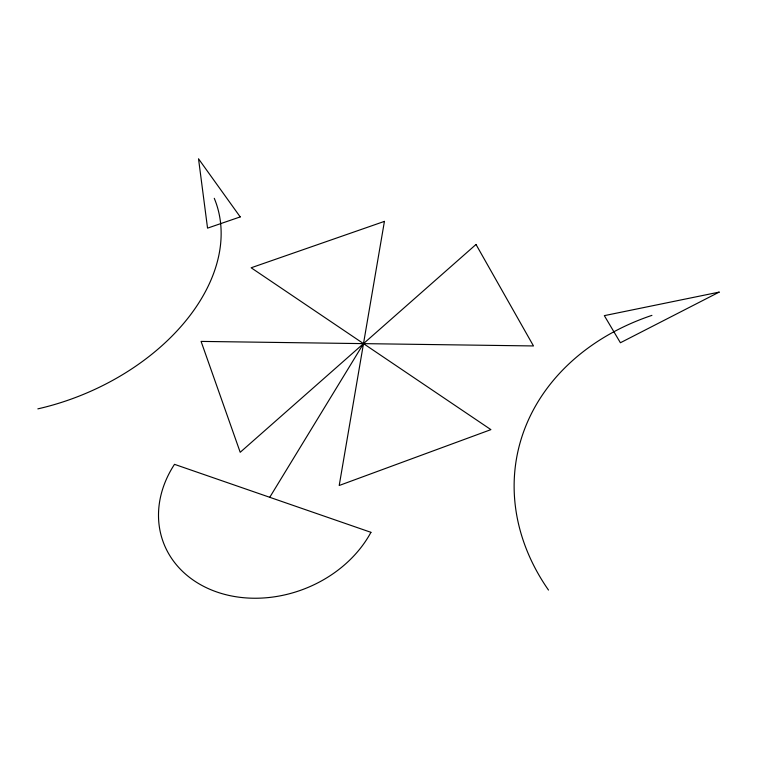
<?xml version="1.0" encoding="UTF-8"?>
<svg xmlns="http://www.w3.org/2000/svg" width="757" height="757" viewBox="0 0 757 757"><rect width="100%" height="100%" fill="white"/><g stroke="black" fill="none" stroke-linecap="round" stroke-linejoin="round"><path stroke-width="1.14" d="M269.747 497.302L363.502 343.621M548.494 590.063A248.268 198.883 10.2 0 1 651.928 315.366M214.269 198.315A195.069 130.724 -22.6 0 1 37.85 408.865M384.424 221.385L339.212 485.483L490.905 429.635L251.154 267.779L384.424 221.385M476.011 244.473L240.206 452.289L201.088 341.407L533.486 345.949L476.011 244.473M719.15 292.117L620.409 342.751L604.332 315.641L719.15 292.117M240.215 216.909L207.55 228.141L198.523 158.79L240.215 216.909M370.939 532.322L174.498 464.334A114.402 93.149 -20.8 0 0 216.918 592.021A114.402 93.149 -20.8 0 0 370.939 532.322"/></g></svg>
